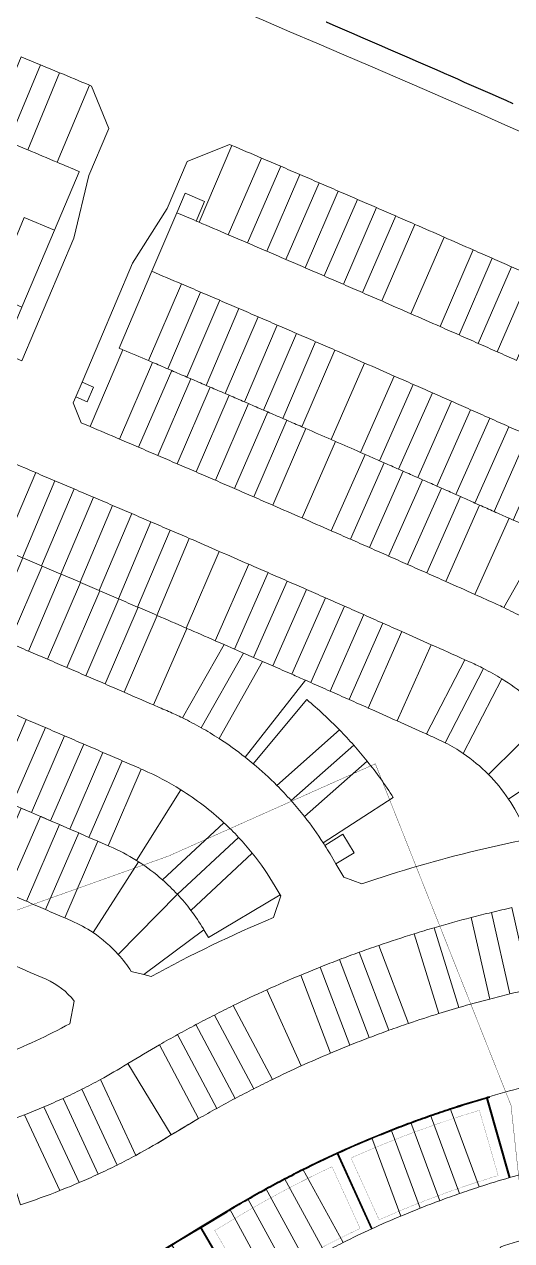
# Model space of a CAD drawing. Header units: centimetres. Extents: x -6122352 to 7132207, y -1694241 to 1947892.
# Drawn here: x 1962748 to 2102725, y -155399 to 194160 of the extents above; entities that cross this region are included whole.
import ezdxf

# ---------------------------------------------------------------- set-up
doc = ezdxf.new("R2010")
doc.units = ezdxf.units.CM
doc.header["$MEASUREMENT"] = 0
doc.linetypes.add('23585-XR-AR-DAMAC PLOT LIMITS$0$PHANTOM2', pattern=[1.25, 0.625, -0.125, 0.125, -0.125, 0.125, -0.125])
doc.linetypes.add('XR-AR-END-SETTING OUT PLAN$0$23261-XR-AR-SI-GF$0$HIDDEN', pattern=[0.375, 0.25, -0.125])
for name, color, linetype, lineweight, true_color in [('08-Compound Wall-2', 6, 'Continuous', 25, 0xff00ff), ('23585-XR-AR-DAMAC PLOT LIMITS$0$1-End units', 7, 'Continuous', 5, 0xf8991e), ('23585-XR-AR-DAMAC PLOT LIMITS$0$1-Open Space', 7, 'Continuous', 5, 0x90cf5a), ('23585-XR-AR-DAMAC PLOT LIMITS$0$1-Utility', 7, 'Continuous', 5, 0x8db1ff)]:
    doc.layers.add(name, color=color, linetype=linetype, lineweight=lineweight, true_color=true_color)
for name, color, linetype in [('23585-XR-AR-BOUNDARY WALLS AND SETBACKS$0$setback', 7, 'XR-AR-END-SETTING OUT PLAN$0$23261-XR-AR-SI-GF$0$HIDDEN'), ('23585-XR-AR-DAMAC PLOT LIMITS$0$PROJECT_LIMIT', 1, 'Continuous'), ('@MI-REF LAYER', 7, 'Continuous')]:
    doc.layers.add(name, color=color, linetype=linetype)
doc.layers.add('23585-XR-AR-DAMAC PLOT LIMITS$0$1-Mid units', color=41, linetype='Continuous', lineweight=5)
doc.layers.add('A-ANNO-TEXT', color=3, linetype='Continuous', lineweight=25)
doc.layers.add('23585-XR-AR-DAMAC PLOT LIMITS$0$D-Phase New', color=7, linetype='Continuous', true_color=0x000080)

# ---------------------------------------------------------------- blocks, each defined once
blk = doc.blocks.new('23585-XR-AR-BOUNDARY WALLS AND SETBACKS')
at = {"layer": '08-Compound Wall-2'}
for points in [[(497874.08, 2770322.56, -0.008688), (497877.61, 2770332.85, -0.004792), (497879.7, 2770338.48, -0.00479), (497881.91, 2770344.06, -0.00479), (497884.22, 2770349.6, -0.004792), (497886.64, 2770355.09, -0.008718), (497891.3, 2770364.96)], [(497896.93, 2770315.23), (497874.3, 2770322.59, -0.008609), (497877.79, 2770332.78, -0.004792), (497879.89, 2770338.41, -0.00479), (497882.09, 2770343.98, -0.00479), (497884.4, 2770349.52, -0.004792), (497886.82, 2770355.01, -0.008638), (497891.44, 2770364.78), (497912.75, 2770354.19)], [(497891.3, 2770364.96, -0.000678), (497891.68, 2770365.72, -0.000678)], [(497891.52, 2770364.96, -0.000679), (497891.9, 2770365.72, -0.000679)], [(497863.29, 2770279.23), (497865.02, 2770287.85, -0.000808), (497865.22, 2770288.84, -0.004793), (497866.47, 2770294.71, -0.00479), (497867.84, 2770300.55, -0.00479), (497869.32, 2770306.37, -0.004792), (497870.91, 2770312.15, -0.008684), (497874.08, 2770322.56)], [(497886.76, 2770274.21), (497863.5, 2770279.28), (497865.21, 2770287.81, -0.000808), (497865.41, 2770288.8, -0.004793), (497866.67, 2770294.66, -0.00479), (497868.04, 2770300.5, -0.00479), (497869.52, 2770306.31, -0.004792), (497871.11, 2770312.1, -0.008603), (497874.24, 2770322.4), (497896.87, 2770315.04)]]:
    blk.add_lwpolyline(points, format="xyb", dxfattribs=at)
for points in [[(497891.52, 2770364.96), (497912.84, 2770354.37)], [(497880.78, 2770244.4), (497857.2, 2770248.89), (497859, 2770257.86), (497860.18, 2770263.74), (497861.36, 2770269.63), (497861.75, 2770271.56), (497863.29, 2770279.23)], [(497880.82, 2770244.6), (497857.44, 2770249.05), (497859.2, 2770257.82), (497860.38, 2770263.7), (497861.56, 2770269.59), (497861.95, 2770271.52), (497863.46, 2770279.09), (497886.72, 2770274.01)]]:
    blk.add_lwpolyline(points, dxfattribs=at)
at = {"layer": '23585-XR-AR-BOUNDARY WALLS AND SETBACKS$0$setback', "ltscale": 40, "const_width": 0.05}
for points in [[(497896.41, 2770318.45), (497877.87, 2770324.48, -0.006274), (497880.43, 2770331.83, -0.004792), (497882.5, 2770337.4, -0.00479), (497884.69, 2770342.93, -0.00479), (497886.98, 2770348.41, -0.004792), (497889.37, 2770353.85, -0.006294), (497892.67, 2770360.93), (497910.13, 2770352.25, 0.005322), (497907.51, 2770346.65, 0.00519), (497905.07, 2770341.13, 0.005188), (497902.74, 2770335.56, 0.005188), (497900.53, 2770329.95, 0.00519), (497898.44, 2770324.29, 0.005322)], [(497885.86, 2770277.37), (497866.81, 2770281.53), (497867.96, 2770287.26, -0.000808), (497868.16, 2770288.24, -0.004793), (497869.4, 2770294.05, -0.00479), (497870.76, 2770299.84, -0.00479), (497872.22, 2770305.6, -0.004792), (497873.8, 2770311.33, -0.006261), (497876.02, 2770318.77), (497894.57, 2770312.74, 0.005325), (497892.79, 2770306.81, 0.00519), (497891.18, 2770300.99, 0.005188), (497889.68, 2770295.15, 0.005188), (497888.32, 2770289.27, 0.005148), (497887.08, 2770283.42), (497887.07, 2770283.37)]]:
    blk.add_lwpolyline(points, format="xyb", close=True, dxfattribs=at)
blk = doc.blocks.new('A$C9d9485f6')
at = {"layer": 'A-ANNO-TEXT', "rotation": 312.4881850805905}
blk.add_blockref('23585-XR-AR-BOUNDARY WALLS AND SETBACKS', (-2377088.53, -1504219.25), dxfattribs=at)
blk = doc.blocks.new('23585-XR-AR-DAMAC PLOT LIMITS')
at = {"layer": '23585-XR-AR-DAMAC PLOT LIMITS$0$1-End units', "color": 251, "true_color": 0x636466}
for points in [[(497718.94, 2770504.73, 0.000344), (497710.57, 2770501.04), (497700.76, 2770522.94, -0.000343), (497709.13, 2770526.63)], [(497710.57, 2770501.04, 0.000344), (497702.2, 2770497.34), (497692.39, 2770519.24, -0.000343), (497700.76, 2770522.94)], [(497658.39, 2770477.72, 0.000344), (497650.05, 2770473.95), (497640.14, 2770495.8, -0.000347), (497648.58, 2770499.63)], [(497730.14, 2770463.44, 0.000294), (497723.02, 2770460.3), (497721.77, 2770459.74), (497712.05, 2770481.68, -0.00035), (497720.53, 2770485.43)], [(497790.9, 2770463.73, 0.005895), (497788.91, 2770462.9, 0.000266), (497782.48, 2770460.12), (497772.95, 2770482.15), (497774.12, 2770482.66, -0.000346), (497782.52, 2770486.28), (497783.35, 2770486.64)], [(497721.77, 2770459.74, 0.000299), (497714.55, 2770456.54), (497713.4, 2770456.03), (497703.49, 2770477.89, -0.000353), (497712.05, 2770481.68)], [(497782.48, 2770460.12, 0.000348), (497774.09, 2770456.48), (497764.46, 2770478.47, -0.000171), (497768.62, 2770480.27, -0.000179), (497772.95, 2770482.15)], [(497609.83, 2770455.54, 0.000344), (497601.52, 2770451.69), (497591.35, 2770473.43, -0.000347), (497599.77, 2770477.32)], [(497741.11, 2770442.05, 0.000348), (497732.74, 2770438.35), (497723.02, 2770460.3, -0.000294), (497730.14, 2770463.44), (497731.48, 2770464.03)], [(497669.61, 2770436.37, 0.000304), (497662.31, 2770433.06), (497661.28, 2770432.59), (497651.34, 2770454.43, -0.000346), (497659.7, 2770458.23)], [(497732.74, 2770438.35, 0.000348), (497724.37, 2770434.64), (497714.55, 2770456.54, -0.000299), (497721.77, 2770459.74), (497723.02, 2770460.3)], [(497823.22, 2770428.04, 0.047931), (497813.93, 2770426.79), (497805.6, 2770449.43, -0.058078), (497822.3, 2770452.02)], [(497835.97, 2770451.26), (497832.39, 2770427.53, 0.046994), (497823.22, 2770428.04), (497822.3, 2770452.02, -0.046994)], [(497849.26, 2770447.95), (497841.31, 2770425.31, 0.046994), (497832.39, 2770427.53), (497835.97, 2770451.26, -0.046994)], [(497802.63, 2770422.75, 0.00035), (497794.23, 2770419.12), (497784.68, 2770441.13, -0.0004), (497794.33, 2770445.31)], [(497633.69, 2770419.96, 0.000351), (497625.27, 2770416.07), (497615.12, 2770437.82), (497623.72, 2770441.8)], [(497794.23, 2770419.12, 0.00035), (497785.84, 2770415.47), (497776.18, 2770437.44, -0.000353), (497784.68, 2770441.13)], [(497680.58, 2770414.99, 0.000348), (497672.25, 2770411.21), (497662.31, 2770433.06, -0.000304), (497669.61, 2770436.37), (497670.75, 2770436.89)], [(497741.91, 2770396.14, 0.00034), (497733.78, 2770392.53), (497733.55, 2770392.42), (497723.77, 2770414.34, -0.000353), (497732.24, 2770418.11)], [(497733.55, 2770392.42, 0.000345), (497725.31, 2770388.74), (497725.19, 2770388.69), (497715.18, 2770410.51, -0.000358), (497723.77, 2770414.34)], [(497772.37, 2770379.87, 0.022866), (497763.37, 2770377.96), (497755.5, 2770402.16), (497758.37, 2770403.43, -0.000229), (497763.86, 2770405.85, -0.000165), (497767.8, 2770407.58)], [(497784.51, 2770381.12, 0.022866), (497775.34, 2770380.31), (497772.14, 2770404.1, -0.025741), (497784.93, 2770405.15)], [(497809.66, 2770403.44), (497805.64, 2770379.78, 0.022866), (497796.51, 2770380.91), (497796.92, 2770404.94, -0.025741)], [(497751.96, 2770374.24, 0.011109), (497747.84, 2770372.52, 0.00018), (497743.55, 2770370.61), (497733.78, 2770392.53, -0.00034), (497741.91, 2770396.14), (497744.47, 2770397.28)], [(497871.08, 2770384.72, 0.00674), (497866.92, 2770376.55), (497845.2, 2770386.78, -0.00761), (497850.24, 2770396.65)], [(497681.45, 2770368.92, 0.00035), (497673.13, 2770365.11), (497663.12, 2770386.93, -0.000349), (497671.45, 2770390.73)], [(497743.55, 2770370.61, 0.000351), (497735.2, 2770366.87), (497725.31, 2770388.74, -0.000345), (497733.55, 2770392.42), (497733.78, 2770392.53)], [(497864.32, 2770371.14, 0.006729), (497860.53, 2770362.8), (497838.21, 2770371.66, -0.00731), (497842.6, 2770381.37)], [(497916.98, 2770362.42, 0.007917), (497912.79, 2770354.28), (497891.3, 2770364.96, -0.008724), (497896.31, 2770374.67)], [(497782.32, 2770338.55, 0.036804), (497773.89, 2770336.98, 0.003123), (497773.19, 2770336.79), (497766.78, 2770359.92, -0.047467), (497782.14, 2770362.64)], [(497808.39, 2770360.59), (497803.48, 2770337.09), (497800.97, 2770337.62), (497800.69, 2770337.68, 0.027615), (497794.32, 2770338.64), (497794.14, 2770362.73, -0.035143), (497805.6, 2770361.17)], [(497912.79, 2770354.28, 0.007899), (497908.88, 2770346.02), (497886.64, 2770355.09, -0.008718), (497891.3, 2770364.96)], [(497773.19, 2770336.79, 0.037147), (497765.04, 2770333.87), (497764.56, 2770333.66), (497754.74, 2770355.56), (497755.28, 2770355.8, -0.037147), (497766.78, 2770359.92)], [(497851.67, 2770340.5, 0.006729), (497848.71, 2770331.83), (497825.89, 2770339.28, -0.00731), (497829.35, 2770349.36)], [(497951.78, 2770337.66, 0.00911), (497947.86, 2770329.57), (497925.71, 2770338.83, -0.009577), (497930.2, 2770348.18)], [(497731.71, 2770318.93), (497731.32, 2770318.75, 0.000337), (497723.38, 2770315.16), (497713.47, 2770337.01, -0.000356), (497721.89, 2770340.83)], [(497789.58, 2770314.69, 0.061491), (497780.05, 2770313.59), (497773.89, 2770336.98, -0.036804), (497782.32, 2770338.55, -0.025758), (497788.32, 2770338.91)], [(497794.32, 2770338.64, -0.027615), (497800.69, 2770337.68), (497800.97, 2770337.62), (497798.83, 2770316.23), (497795.69, 2770314.17, 0.039222), (497789.58, 2770314.69), (497788.32, 2770338.91, -0.025758)], [(497848.71, 2770331.83, 0.006729), (497845.98, 2770323.08), (497822.73, 2770329.11, -0.00731), (497825.89, 2770339.28)], [(497780.05, 2770313.59, 0.045197), (497773.37, 2770311.31), (497771.44, 2770310.45), (497761.64, 2770332.35), (497761.82, 2770332.44), (497764.56, 2770333.66), (497765.04, 2770333.87, -0.037147), (497773.19, 2770336.79, -0.003124), (497773.89, 2770336.98)], [(497899.85, 2770323.79, 0.007905), (497896.9, 2770315.13), (497874.08, 2770322.56, -0.008688), (497877.61, 2770332.85)], [(497896.9, 2770315.13, 0.007903), (497894.23, 2770306.39), (497870.91, 2770312.15, -0.008684), (497874.08, 2770322.56)], [(497839.96, 2770299.85, 0.006726), (497838.1, 2770290.89), (497814.57, 2770295.6, -0.0072), (497816.71, 2770305.88)], [(497838.1, 2770290.89), (497838.06, 2770290.69, -0.014228), (497835.54, 2770279.38), (497812.61, 2770286.63, 0.012278), (497814.5, 2770295.24), (497814.57, 2770295.6)], [(497888.54, 2770283.08), (497886.74, 2770274.11), (497863.29, 2770279.23), (497865.02, 2770287.85, -0.000808), (497865.22, 2770288.84)], [(497828.29, 2770256.5, -0.014767), (497823.66, 2770245.4), (497801.79, 2770255.28, 0.012788), (497805.36, 2770263.75)]]:
    blk.add_lwpolyline(points, format="xyb", close=True, dxfattribs=at)
blk.add_lwpolyline([(497863.29, 2770279.23), (497886.74, 2770274.11), (497885.28, 2770266.84), (497884.94, 2770265.14), (497861.36, 2770269.63), (497861.75, 2770271.56)], close=True, dxfattribs=at)
at = {"layer": '23585-XR-AR-DAMAC PLOT LIMITS$0$1-Mid units', "color": 251, "true_color": 0x636466}
for points in [[(497735.42, 2770511.96, 0.000226), (497729.93, 2770509.55), (497720.12, 2770531.46, -0.000225), (497725.62, 2770533.86)], [(497740.92, 2770514.36, 0.000226), (497735.42, 2770511.96), (497725.62, 2770533.86, -0.000225), (497731.12, 2770536.26)], [(497729.93, 2770509.55, 0.000226), (497724.43, 2770507.14), (497714.62, 2770529.05, -0.000225), (497720.12, 2770531.46)], [(497724.43, 2770507.14, 0.000226), (497718.94, 2770504.73), (497709.13, 2770526.63, -0.000225), (497714.62, 2770529.05)], [(497696.71, 2770494.9, 0.000226), (497691.23, 2770492.46), (497681.43, 2770514.37, -0.000225), (497686.91, 2770516.81)], [(497702.2, 2770497.34, 0.000226), (497696.71, 2770494.9), (497686.91, 2770516.81, -0.000225), (497692.39, 2770519.24)], [(497691.23, 2770492.46, 0.000226), (497685.75, 2770490.02), (497675.95, 2770511.92, -0.000225), (497681.43, 2770514.37)], [(497680.28, 2770487.57, 0.000226), (497674.8, 2770485.11), (497664.99, 2770507.02, -0.000225), (497670.47, 2770509.47)], [(497685.75, 2770490.02, 0.000226), (497680.28, 2770487.57), (497670.47, 2770509.47, -0.000225), (497675.95, 2770511.92)], [(497674.8, 2770485.11, 0.000226), (497669.33, 2770482.65), (497659.52, 2770504.56, -0.000225), (497664.99, 2770507.02)], [(497669.33, 2770482.65, 0.000226), (497663.86, 2770480.19), (497654.05, 2770502.1, -0.000225), (497659.52, 2770504.56)], [(497774.12, 2770482.66), (497772.95, 2770482.15, 0.000179), (497768.62, 2770480.27), (497759.01, 2770502.26, -0.000226), (497764.52, 2770504.65)], [(497663.86, 2770480.19, 0.000226), (497658.39, 2770477.72), (497648.58, 2770499.63, -0.000225), (497654.05, 2770502.1)], [(497763.11, 2770477.88, 0.000171), (497758.96, 2770476.08), (497757.61, 2770475.49), (497748, 2770497.48, -0.000226), (497753.51, 2770499.88)], [(497768.62, 2770480.27, 0.000171), (497764.46, 2770478.47), (497763.11, 2770477.88), (497753.51, 2770499.88, -0.000226), (497759.01, 2770502.26)], [(497757.61, 2770475.49, 0.000171), (497753.46, 2770473.68), (497752.11, 2770473.09), (497742.5, 2770495.08, -0.000226), (497748, 2770497.48)], [(497746.62, 2770470.68, 0.000171), (497742.47, 2770468.87), (497741.12, 2770468.27), (497731.51, 2770490.27, -0.000226), (497737.01, 2770492.68)], [(497752.11, 2770473.09, 0.000171), (497747.96, 2770471.27), (497746.62, 2770470.68), (497737.01, 2770492.68, -0.000226), (497742.5, 2770495.08)], [(497741.12, 2770468.27, 0.000171), (497736.98, 2770466.45), (497735.63, 2770465.86), (497726.02, 2770487.85, -0.000226), (497731.51, 2770490.27)], [(497796.53, 2770465.79, 0.016443), (497790.9, 2770463.73), (497783.35, 2770486.64, -0.000228), (497788.89, 2770489.02)], [(497735.63, 2770465.86, 0.000171), (497731.48, 2770464.03), (497730.14, 2770463.44), (497720.53, 2770485.43, -0.000226), (497726.02, 2770487.85)], [(497713.4, 2770456.03, 0.00018), (497709.07, 2770454.1), (497707.92, 2770453.59), (497698.01, 2770475.45, -0.000226), (497703.49, 2770477.89)], [(497774.09, 2770456.48, 0.000228), (497768.58, 2770454.09), (497758.96, 2770476.08, -0.000171), (497763.11, 2770477.88), (497764.46, 2770478.47)], [(497707.92, 2770453.59, 0.00018), (497703.59, 2770451.66), (497702.44, 2770451.14), (497692.53, 2770473, -0.000226), (497698.01, 2770475.45)], [(497768.58, 2770454.09, 0.000228), (497763.09, 2770451.69), (497753.46, 2770473.68, -0.000171), (497757.61, 2770475.49), (497758.96, 2770476.08)], [(497596.08, 2770449.17, 0.000226), (497590.64, 2770446.64), (497580.47, 2770468.38, -0.000225), (497585.91, 2770470.91)], [(497601.52, 2770451.69, 0.000226), (497596.08, 2770449.17), (497585.91, 2770470.91, -0.000225), (497591.35, 2770473.43)], [(497702.44, 2770451.14, 0.00018), (497698.11, 2770449.21), (497696.96, 2770448.69), (497687.06, 2770470.55, -0.000226), (497692.53, 2770473)], [(497757.59, 2770449.29, 0.000228), (497752.09, 2770446.88), (497742.47, 2770468.87, -0.000171), (497746.62, 2770470.68), (497747.96, 2770471.27)], [(497763.09, 2770451.69, 0.000228), (497757.59, 2770449.29), (497747.96, 2770471.27, -0.000171), (497752.11, 2770473.09), (497753.46, 2770473.68)], [(497691.49, 2770446.24, 0.00018), (497687.16, 2770444.29), (497686.02, 2770443.78), (497676.11, 2770465.64, -0.000226), (497681.58, 2770468.1)], [(497696.96, 2770448.69, 0.00018), (497692.63, 2770446.75), (497691.49, 2770446.24), (497681.58, 2770468.1, -0.000226), (497687.06, 2770470.55)], [(497752.09, 2770446.88, 0.000228), (497746.6, 2770444.47), (497736.98, 2770466.45, -0.000171), (497741.12, 2770468.27), (497742.47, 2770468.87)], [(497686.02, 2770443.78, 0.00018), (497681.69, 2770441.83), (497680.55, 2770441.31), (497670.64, 2770463.17, -0.000226), (497676.11, 2770465.64)], [(497746.6, 2770444.47, 0.000228), (497741.11, 2770442.05), (497731.48, 2770464.03, -0.000171), (497735.63, 2770465.86), (497736.98, 2770466.45)], [(497675.08, 2770438.85, 0.00018), (497670.75, 2770436.89), (497669.61, 2770436.37), (497659.7, 2770458.23, -0.000226), (497665.17, 2770460.7)], [(497680.55, 2770441.31, 0.00018), (497676.22, 2770439.36), (497675.08, 2770438.85), (497665.17, 2770460.7, -0.000226), (497670.64, 2770463.17)], [(497718.89, 2770432.2, 0.000228), (497713.41, 2770429.76), (497703.59, 2770451.66, -0.00018), (497707.92, 2770453.59), (497709.07, 2770454.1)], [(497724.37, 2770434.64, 0.000228), (497718.89, 2770432.2), (497709.07, 2770454.1, -0.00018), (497713.4, 2770456.03), (497714.55, 2770456.54)], [(497713.41, 2770429.76, 0.000228), (497707.93, 2770427.31), (497698.11, 2770449.21, -0.00018), (497702.44, 2770451.14), (497703.59, 2770451.66)], [(497702.46, 2770424.86, 0.000228), (497696.99, 2770422.4), (497687.16, 2770444.29, -0.00018), (497691.49, 2770446.24), (497692.63, 2770446.75)], [(497707.93, 2770427.31, 0.000228), (497702.46, 2770424.86), (497692.63, 2770446.75, -0.00018), (497696.96, 2770448.69), (497698.11, 2770449.21)], [(497808.17, 2770425.06, 0.013728), (497805.67, 2770424.06, 0.000127), (497802.63, 2770422.75), (497794.33, 2770445.31), (497796.16, 2770446.1, -0.013729), (497799.88, 2770447.59)], [(497813.93, 2770426.79, 0.030699), (497808.17, 2770425.06), (497799.88, 2770447.59, -0.020574), (497805.6, 2770449.43)], [(497696.99, 2770422.4, 0.000228), (497691.51, 2770419.93), (497681.69, 2770441.83, -0.00018), (497686.02, 2770443.78), (497687.16, 2770444.29)], [(497691.51, 2770419.93, 0.000228), (497686.05, 2770417.47), (497676.22, 2770439.36, -0.00018), (497680.55, 2770441.31), (497681.69, 2770441.83)], [(497686.05, 2770417.47, 0.000228), (497680.58, 2770414.99), (497670.75, 2770436.89, -0.00018), (497675.08, 2770438.85), (497676.22, 2770439.36)], [(497785.84, 2770415.47, 0.000229), (497780.34, 2770413.07), (497770.68, 2770435.04, -0.000229), (497776.18, 2770437.44)], [(497774.85, 2770410.67, 0.000229), (497769.35, 2770408.26), (497759.69, 2770430.23, -0.000229), (497765.18, 2770432.64)], [(497780.34, 2770413.07, 0.000229), (497774.85, 2770410.67), (497765.18, 2770432.64, -0.000229), (497770.68, 2770435.04)], [(497769.35, 2770408.26), (497767.8, 2770407.58, 0.000165), (497763.86, 2770405.85), (497754.19, 2770427.81, -0.000229), (497759.69, 2770430.23)], [(497758.37, 2770403.43), (497755.5, 2770402.16), (497752.88, 2770401), (497743.21, 2770422.97, -0.000229), (497748.7, 2770425.4)], [(497763.86, 2770405.85, 0.000229), (497758.37, 2770403.43), (497748.7, 2770425.4, -0.000229), (497754.19, 2770427.81)], [(497752.88, 2770401), (497749.98, 2770399.72), (497747.39, 2770398.58), (497737.73, 2770420.54, -0.000229), (497743.21, 2770422.97)], [(497747.39, 2770398.58), (497744.47, 2770397.28), (497741.91, 2770396.14), (497732.24, 2770418.11, -0.000229), (497737.73, 2770420.54)], [(497719.72, 2770386.24, 0.000224), (497714.36, 2770383.83), (497714.24, 2770383.78), (497704.24, 2770405.59, -0.000229), (497709.71, 2770408.05)], [(497725.19, 2770388.69, 0.000224), (497719.84, 2770386.29), (497719.72, 2770386.24), (497709.71, 2770408.05, -0.000229), (497715.18, 2770410.51)], [(497714.24, 2770383.78, 0.000224), (497708.89, 2770381.37), (497708.77, 2770381.31), (497698.77, 2770403.13, -0.000229), (497704.24, 2770405.59)], [(497790.93, 2770405.19), (497790.51, 2770381.19, 0.014913), (497784.51, 2770381.12), (497784.93, 2770405.15, -0.012039)], [(497796.92, 2770404.94), (497796.51, 2770380.91, 0.014913), (497790.51, 2770381.19), (497790.93, 2770405.19, -0.012039)], [(497876.86, 2770395.24, 0.004407), (497873.93, 2770390.01), (497853.1, 2770401.94, -0.004117), (497856.03, 2770407.17)], [(497708.77, 2770381.31, 0.000224), (497703.42, 2770378.9), (497703.3, 2770378.84), (497693.3, 2770400.66, -0.000229), (497698.77, 2770403.13)], [(497763.37, 2770377.96, 0.014913), (497757.61, 2770376.27), (497749.98, 2770399.72), (497752.88, 2770401), (497755.5, 2770402.16)], [(497873.93, 2770390.01, 0.004409), (497871.08, 2770384.72), (497850.24, 2770396.65, -0.004118), (497853.1, 2770401.94)], [(497697.84, 2770376.37, 0.000224), (497692.49, 2770373.95), (497692.37, 2770373.89), (497682.37, 2770395.71, -0.000229), (497687.83, 2770398.19)], [(497703.3, 2770378.84, 0.000224), (497697.96, 2770376.43), (497697.84, 2770376.37), (497687.83, 2770398.19, -0.000229), (497693.3, 2770400.66)], [(497757.61, 2770376.27, 0.014913), (497751.96, 2770374.24), (497744.47, 2770397.28), (497747.39, 2770398.58), (497749.98, 2770399.72)], [(497692.37, 2770373.89, 0.000224), (497687.03, 2770371.46), (497686.91, 2770371.41), (497676.9, 2770393.22, -0.000229), (497682.37, 2770395.71)], [(497686.91, 2770371.41, 0.000224), (497681.57, 2770368.97), (497681.45, 2770368.92), (497671.45, 2770390.73, -0.000229), (497676.9, 2770393.22)], [(497735.2, 2770366.87, 0.00023), (497729.72, 2770364.42), (497719.84, 2770386.29, -0.000224), (497725.19, 2770388.69), (497725.31, 2770388.74)], [(497724.25, 2770361.96, 0.00023), (497718.78, 2770359.5), (497708.89, 2770381.37, -0.000224), (497714.24, 2770383.78), (497714.36, 2770383.83)], [(497729.72, 2770364.42, 0.00023), (497724.25, 2770361.96), (497714.36, 2770383.83, -0.000224), (497719.72, 2770386.24), (497719.84, 2770386.29)], [(497718.78, 2770359.5, 0.00023), (497713.31, 2770357.03), (497703.42, 2770378.9, -0.000224), (497708.77, 2770381.31), (497708.89, 2770381.37)], [(497713.31, 2770357.03, 0.00023), (497707.84, 2770354.56), (497697.96, 2770376.43, -0.000224), (497703.3, 2770378.84), (497703.42, 2770378.9)], [(497702.38, 2770352.08, 0.00023), (497696.92, 2770349.59), (497687.03, 2770371.46, -0.000224), (497692.37, 2770373.89), (497692.49, 2770373.95)], [(497707.84, 2770354.56, 0.00023), (497702.38, 2770352.08), (497692.49, 2770373.95, -0.000224), (497697.84, 2770376.37), (497697.96, 2770376.43)], [(497860.53, 2770362.8, 0.004409), (497858.16, 2770357.29), (497835.85, 2770366.14, -0.004118), (497838.21, 2770371.66)], [(497858.16, 2770357.29, 0.004407), (497855.9, 2770351.73), (497833.59, 2770360.58, -0.004117), (497835.85, 2770366.14)], [(497788.32, 2770338.91, 0.025758), (497782.32, 2770338.55), (497782.14, 2770362.64, -0.018233), (497788.14, 2770362.91)], [(497794.14, 2770362.73), (497794.32, 2770338.64, 0.025758), (497788.32, 2770338.91), (497788.14, 2770362.91, -0.018233)], [(497855.9, 2770351.73, 0.004407), (497853.74, 2770346.13), (497831.43, 2770354.99, -0.004117), (497833.59, 2770360.58)], [(497764.56, 2770333.66), (497761.64, 2770332.35), (497759.08, 2770331.22), (497749.26, 2770353.12, -0.000231), (497754.74, 2770355.56)], [(497759.08, 2770331.22), (497756.16, 2770329.91), (497753.6, 2770328.77), (497743.78, 2770350.67, -0.000231), (497749.26, 2770353.12)], [(497853.74, 2770346.13, 0.004409), (497851.67, 2770340.5), (497829.35, 2770349.36, -0.004118), (497831.43, 2770354.99)], [(497908.88, 2770346.02, 0.00519), (497906.45, 2770340.54), (497884.22, 2770349.6, -0.004792), (497886.64, 2770355.09)], [(497753.6, 2770328.77), (497750.68, 2770327.46), (497748.13, 2770326.32), (497738.31, 2770348.22, -0.000231), (497743.78, 2770350.67)], [(497906.45, 2770340.54, 0.005188), (497904.13, 2770335), (497881.91, 2770344.06, -0.00479), (497884.22, 2770349.6)], [(497742.65, 2770323.86), (497739.73, 2770322.54), (497737.18, 2770321.4), (497727.36, 2770343.3, -0.000231), (497732.83, 2770345.76)], [(497748.13, 2770326.32), (497745.2, 2770325), (497742.65, 2770323.86), (497732.83, 2770345.76, -0.000231), (497738.31, 2770348.22)], [(497737.18, 2770321.4, 0.000232), (497731.71, 2770318.93), (497721.89, 2770340.83, -0.000231), (497727.36, 2770343.3)], [(497904.13, 2770335, 0.005188), (497901.93, 2770329.42), (497879.7, 2770338.48, -0.00479), (497881.91, 2770344.06)], [(497901.93, 2770329.42, 0.00519), (497899.85, 2770323.79), (497877.61, 2770332.85, -0.004792), (497879.7, 2770338.48)], [(497771.44, 2770310.45, 0.000233), (497765.96, 2770308), (497756.16, 2770329.91), (497756.34, 2770329.99), (497759.08, 2770331.22), (497761.64, 2770332.35)], [(497765.96, 2770308, 0.000233), (497760.48, 2770305.55), (497750.68, 2770327.46), (497750.87, 2770327.54), (497753.6, 2770328.77), (497756.16, 2770329.91)], [(497845.98, 2770323.08, 0.004409), (497844.32, 2770317.32), (497821.09, 2770323.34, -0.004118), (497822.73, 2770329.11)], [(497755, 2770303.1, 0.000233), (497749.53, 2770300.64), (497739.73, 2770322.54), (497739.92, 2770322.63), (497742.65, 2770323.86), (497745.2, 2770325)], [(497760.48, 2770305.55, 0.000233), (497755, 2770303.1), (497745.2, 2770325), (497745.39, 2770325.09), (497748.13, 2770326.32), (497750.68, 2770327.46)], [(497844.32, 2770317.32, 0.004407), (497842.77, 2770311.52), (497819.53, 2770317.54, -0.004117), (497821.09, 2770323.34)], [(497842.77, 2770311.52, 0.004407), (497841.31, 2770305.7), (497818.08, 2770311.72, -0.004117), (497819.53, 2770317.54)], [(497841.31, 2770305.7, 0.004409), (497839.96, 2770299.85), (497816.71, 2770305.88, -0.004118), (497818.08, 2770311.72)], [(497894.23, 2770306.39, 0.00519), (497892.63, 2770300.61), (497869.32, 2770306.37, -0.004792), (497870.91, 2770312.15)], [(497892.63, 2770300.61, 0.005188), (497891.14, 2770294.79), (497867.84, 2770300.55, -0.00479), (497869.32, 2770306.37)], [(497891.14, 2770294.79, 0.005188), (497889.78, 2770288.95), (497866.48, 2770294.71, -0.00479), (497867.84, 2770300.55)], [(497889.78, 2770288.95, 0.005148), (497888.55, 2770283.13), (497888.54, 2770283.08), (497865.22, 2770288.84, -0.004793), (497866.48, 2770294.71)], [(497835.54, 2770279.38, -0.007373), (497833.98, 2770273.58), (497811.09, 2770280.82, 0.00836), (497812.61, 2770286.63)], [(497833.98, 2770273.58, -0.007367), (497832.25, 2770267.84), (497809.37, 2770275.07, 0.008351), (497811.09, 2770280.82)], [(497832.25, 2770267.84, -0.007367), (497830.36, 2770262.14), (497807.46, 2770269.38, 0.008351), (497809.37, 2770275.07)], [(497830.36, 2770262.14, -0.007373), (497828.29, 2770256.5), (497805.36, 2770263.75, 0.008361), (497807.46, 2770269.38)]]:
    blk.add_lwpolyline(points, format="xyb", close=True, dxfattribs=at)
at = {"layer": '23585-XR-AR-DAMAC PLOT LIMITS$0$1-Open Space', "color": 251, "true_color": 0x636466}
for points in [[(498007.6, 2770688.64, 0.020061), (497512.94, 2770477.04, 0.002758), (497503.01, 2770472.24, 0.01485), (497288.75, 2770359.31)], [(497876.86, 2770395.24, 0.004407), (497873.93, 2770390.01, 0.004409), (497871.08, 2770384.72, 0.00674), (497866.92, 2770376.55), (497864.32, 2770371.14, 0.006729), (497860.53, 2770362.8, 0.004409), (497858.16, 2770357.29, 0.004407), (497855.9, 2770351.73, 0.004407), (497853.74, 2770346.13, 0.004409), (497851.67, 2770340.5, 0.006729), (497848.71, 2770331.83, 0.006729), (497845.98, 2770323.08, 0.004409), (497844.32, 2770317.32, 0.004407), (497842.77, 2770311.52, 0.004407), (497841.31, 2770305.7, 0.004409), (497839.96, 2770299.85, 0.006868), (497838.06, 2770290.7, -0.014233), (497835.54, 2770279.38, -0.007373), (497833.98, 2770273.58, -0.007367), (497832.25, 2770267.84, -0.007367), (497830.36, 2770262.14, -0.007373), (497828.29, 2770256.5, -0.014767), (497823.66, 2770245.4)], [(497861.75, 2770271.56), (497863.29, 2770279.23), (497865, 2770287.78, -0.000865), (497865.22, 2770288.84, -0.004793), (497866.48, 2770294.71, -0.00479), (497867.84, 2770300.55, -0.00479), (497869.32, 2770306.37, -0.004792), (497870.91, 2770312.15, -0.008684), (497874.08, 2770322.56, -0.008688), (497877.61, 2770332.85, -0.004792), (497879.7, 2770338.48, -0.00479), (497881.91, 2770344.06, -0.00479), (497884.22, 2770349.6, -0.004792), (497886.64, 2770355.09, -0.008718), (497891.3, 2770364.96, -0.008724), (497896.31, 2770374.67, -0.004793)], [(497854.97, 2770440.07, 0.0449), (497821.87, 2770379.99), (497817, 2770377.48), (497812.6, 2770378.4), (497813.81, 2770384.38), (497807.65, 2770385.63), (497806.62, 2770379.61, 0.002484), (497805.64, 2770379.78), (497809.66, 2770403.44, 0.025741), (497796.92, 2770404.94, 0.012039), (497790.93, 2770405.19, 0.012039), (497784.93, 2770405.15, 0.025741), (497772.14, 2770404.1), (497775.34, 2770380.31, 0.007453), (497772.37, 2770379.87), (497767.8, 2770407.58), (497769.35, 2770408.26, -0.000229), (497774.85, 2770410.67, -0.000229), (497780.34, 2770413.07, -0.000229), (497785.84, 2770415.47, -0.00035), (497794.23, 2770419.12, -0.00035), (497802.63, 2770422.75, -0.000127), (497805.67, 2770424.06, -0.013728), (497808.17, 2770425.06, -0.030699), (497813.93, 2770426.79, -0.047931), (497823.22, 2770428.04, -0.046994), (497832.39, 2770427.53, -0.046994), (497841.31, 2770425.31)], [(497744.63, 2770278.35, -0.001542), (497780.81, 2770294.59, -0.125271), (497790.95, 2770296.33), (497794.83, 2770290.96, -0.033636), (497788.27, 2770270.29)]]:
    blk.add_lwpolyline(points, format="xyb", dxfattribs=at)
blk.add_lwpolyline([(497632.24, 2770539.76), (497634.21, 2770540.65), (497636.18, 2770541.53), (497638.16, 2770542.41), (497640.13, 2770543.3), (497642.1, 2770544.18), (497644.08, 2770545.06), (497646.06, 2770545.94), (497648.04, 2770546.82), (497650.01, 2770547.7), (497651.99, 2770548.58), (497653.97, 2770549.46), (497655.96, 2770550.34), (497657.94, 2770551.22), (497659.92, 2770552.1), (497661.9, 2770552.97), (497663.89, 2770553.85), (497666.06, 2770554.81), (497667.86, 2770555.6), (497669.84, 2770556.48), (497671.83, 2770557.35), (497673.82, 2770558.23), (497675.81, 2770559.11), (497677.8, 2770559.98), (497679.79, 2770560.85), (497681.78, 2770561.73), (497683.77, 2770562.6), (497685.76, 2770563.48)], dxfattribs=at)
blk.add_lwpolyline([(497650.05, 2770473.95), (497649.29, 2770473.6), (497646.77, 2770479.16), (497641.21, 2770476.63), (497643.74, 2770471.08), (497651.34, 2770454.43), (497661.28, 2770432.59), (497662.31, 2770433.06), (497672.25, 2770411.21), (497669.74, 2770410.07), (497663.98, 2770412.22), (497663.19, 2770413.94), (497666.45, 2770415.43), (497664.55, 2770419.59), (497661.29, 2770418.1), (497655.9, 2770429.91), (497645.84, 2770451.93), (497641.01, 2770469.84), (497634.9, 2770483.2), (497639.51, 2770495.52), (497640.14, 2770495.8)], close=True, dxfattribs=at)
for points in [[(497618.82, 2770459.68), (497629.2, 2770444.31), (497645.07, 2770409.56), (497641.81, 2770408.07), (497643.71, 2770403.91), (497646.97, 2770405.4), (497647.34, 2770404.6), (497645.2, 2770398.84), (497643.73, 2770398.16), (497643.31, 2770399.06), (497633.69, 2770419.96), (497623.72, 2770441.8), (497616.12, 2770458.37), (497616.1, 2770458.43, 0.000265), (497609.83, 2770455.54), (497599.77, 2770477.32), (497600.38, 2770477.61), (497612.72, 2770473.04), (497613, 2770472.41)], [(497866.92, 2770376.55), (497864.32, 2770371.14), (497842.6, 2770381.37, -0.004117), (497845.2, 2770386.78)], [(497811.86, 2770354.81, 0.025523), (497800.63, 2770317.42), (497798.83, 2770316.23), (497800.97, 2770337.62), (497803.48, 2770337.09), (497808.39, 2770360.59), (497808.66, 2770360.53)]]:
    blk.add_lwpolyline(points, format="xyb", close=True, dxfattribs=at)
at = {"layer": '23585-XR-AR-DAMAC PLOT LIMITS$0$1-Utility', "color": 251, "true_color": 0x636466}
for points in [[(497649.29, 2770473.6, 0.000229), (497643.74, 2770471.08), (497641.21, 2770476.63), (497646.77, 2770479.16)], [(497813.81, 2770384.38), (497812.6, 2770378.4), (497809.34, 2770379.08, 0.006874), (497806.62, 2770379.61), (497807.65, 2770385.63)]]:
    blk.add_lwpolyline(points, format="xyb", close=True, dxfattribs=at)
blk.add_lwpolyline([(497664.55, 2770419.59), (497666.45, 2770415.43), (497663.19, 2770413.94), (497661.29, 2770418.1)], close=True, dxfattribs=at)
at = {"layer": '23585-XR-AR-DAMAC PLOT LIMITS$0$D-Phase New', "color": 8, "const_width": 0.1}
for points in [[(497685.76, 2770563.48), (497683.77, 2770562.6), (497681.78, 2770561.73), (497679.79, 2770560.85), (497677.8, 2770559.98), (497675.81, 2770559.1), (497673.82, 2770558.23), (497669.71, 2770556.42), (497667.86, 2770555.6), (497666.06, 2770554.81), (497663.89, 2770553.85), (497661.9, 2770552.97), (497659.92, 2770552.1), (497657.94, 2770551.22), (497655.96, 2770550.34), (497651.92, 2770548.55), (497650.01, 2770547.7), (497648.04, 2770546.82), (497646.06, 2770545.94), (497644.08, 2770545.06), (497642.1, 2770544.18), (497640.13, 2770543.3), (497638.16, 2770542.41), (497634.05, 2770540.58), (497632.24, 2770539.76)], [(498197.26, 2769860.14), (498242.1, 2770083.59), (498243.05, 2770088.29), (498277.97, 2770262.34), (498028.69, 2770146.61), (497949.66, 2770330.39), (497897.75, 2770368.6), (497799.05, 2770406.16), (497778.47, 2770344.43), (497753.19, 2770284.43), (497721.88, 2770225.24), (497688.92, 2770169.44), (497626.65, 2770080.85), (497583.53, 2770028.9)]]:
    blk.add_lwpolyline(points, dxfattribs=at)
blk.add_lwpolyline([(496635, 2769907.99), (496746.31, 2769775.07, -0.043454), (497314.24, 2770181.16), (497589.03, 2770035.52), (497626.65, 2770080.85), (497688.92, 2770169.44), (497721.88, 2770225.24), (497753.19, 2770284.43), (497778.47, 2770344.43), (497799.05, 2770406.16), (497897.75, 2770368.6), (497949.66, 2770330.39), (498028.69, 2770146.61), (498277.97, 2770262.34), (498279.8, 2770271.46), (498007.3, 2770689.12)], format="xyb", dxfattribs=at)
at = {"layer": '23585-XR-AR-DAMAC PLOT LIMITS$0$PROJECT_LIMIT', "linetype": '23585-XR-AR-DAMAC PLOT LIMITS$0$PHANTOM2', "ltscale": 5}
blk.add_lwpolyline([(497632.24, 2770539.76), (497634.21, 2770540.65), (497636.18, 2770541.53), (497638.16, 2770542.41), (497640.13, 2770543.3), (497642.1, 2770544.18), (497644.08, 2770545.06), (497646.06, 2770545.94), (497648.04, 2770546.82), (497650.01, 2770547.7), (497651.99, 2770548.58), (497653.97, 2770549.46), (497655.96, 2770550.34), (497657.94, 2770551.22), (497659.92, 2770552.1), (497661.9, 2770552.97), (497663.89, 2770553.85), (497665.87, 2770554.73), (497666.06, 2770554.81), (497667.86, 2770555.6), (497669.84, 2770556.48), (497671.83, 2770557.35), (497673.82, 2770558.23), (497675.81, 2770559.1), (497677.8, 2770559.98), (497679.79, 2770560.85), (497681.78, 2770561.73), (497683.77, 2770562.6), (497685.76, 2770563.48)], dxfattribs=at)
blk = doc.blocks.new('A$Cf093b529')
at = {"layer": 'A-ANNO-TEXT'}
blk.add_blockref('23585-XR-AR-DAMAC PLOT LIMITS', (-495391.99, -2768603.44), dxfattribs=at)

msp = doc.modelspace()

# ---------------------------------------------------------------- block references
at = {"layer": '@MI-REF LAYER', "xscale": 1000, "yscale": 1000, "zscale": 1000}
msp.add_blockref('A$C9d9485f6', (-23958.95046, 48155.57226), dxfattribs=at)
at = {"layer": '@MI-REF LAYER', "xscale": 1000, "yscale": 1000, "zscale": 1000, "rotation": 312.4882903633292}
msp.add_blockref('A$Cf093b529', (-891608.73293, 539022.72011), dxfattribs=at)

doc.saveas('drawing.dxf')
